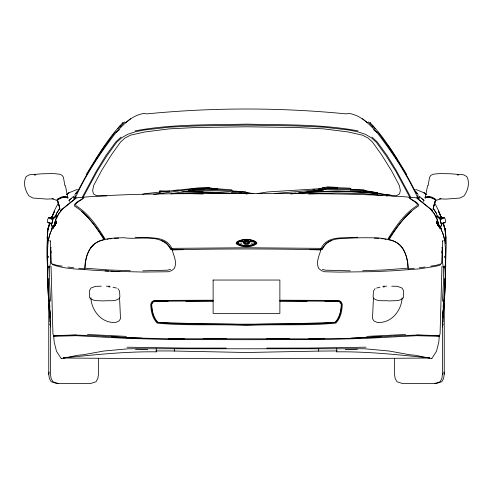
<?xml version="1.0" encoding="UTF-8"?>
<svg xmlns="http://www.w3.org/2000/svg" width="493" height="493" viewBox="0 0 493 493"><rect width="100%" height="100%" fill="white"/><g stroke="black" fill="none" stroke-linecap="round" stroke-linejoin="round"><path stroke-width="0.74" d="M50.471 256.261L50.995 251.948M63.27 357.924C94.163 354.843 125.148 351.423 156.232 351.848L156.219 350.93L170.923 350.961L246.5 352.501L318.669 351.096L318.669 348.828M434.321 383.628L440.089 381.73L441.901 378.458L442.529 373.429M444.248 373.429L443.626 378.458L441.808 381.73L436.04 383.628L402.738 383.628L396.97 381.73L395.152 378.458L394.529 374.156L394.529 358.294M47.322 274.607C49.066 257.586 43.618 236.831 56.307 222.922L53.275 227.982M440.748 264.494L439.805 265.222L435.387 266.356L419.173 268.901L392.49 270.823L373.109 271.649L338.95 272.111L324.708 271.766L321.467 270.675L318.768 268.543C315.28 261.678 319.951 254.98 321.128 248.361C327.771 234.409 345.525 238.883 357.826 237.195M428.084 185.769L429.576 177.209L430.931 175.348L433.365 174.195L439.429 173.561L450.676 173.782L463.642 174.799L466.853 176.593C470.106 182.681 467.956 190.588 464.024 195.9L460.055 198.026L446.276 199.08L439.46 198.882M159.874 192.196L159.886 190.871L169.771 191.093M402.165 297.71C401.468 310.763 391.072 323.907 376.942 322.323L373.934 320.937L372.498 318.669L373.435 298.031M52.782 217.401L52.788 216.723L50.551 217.659L54.822 217.123L54.926 217.764L49.362 217.53L51.987 218.935M429.73 357.924C398.837 354.843 367.852 351.423 336.768 351.848L336.781 350.93L318.669 351.096M47.408 243.597C47.729 236.665 46.681 229.356 49.768 222.879M435.264 200.306L435.27 199.492C432.404 197.976 428.688 195.746 425.57 197.872M336.768 351.848L336.811 348.668M68.059 198.02C64.577 195.918 60.473 198.106 57.434 200.016L59.388 206.314L59.345 208.995L59.813 208.638L59.493 206.9M47.42 243.548L47.581 235.315M47.605 233.818L48.018 228.167M440.058 219.977L440.07 219.471M47.254 237.386L47.229 238.316L47.747 230.49L46.952 247.276L46.934 256.958L47.605 267.761M50.539 262.097L49.701 267.323L49.349 278.835L50.545 301.186M441.956 266.275L440.064 334.001L439.355 335.61L416.739 334.957M444.649 278.44L444.156 293.939L443.09 307.472M445.395 267.761L445.703 266.898C445.389 252.361 448.112 236.88 443.232 222.879M56.812 217.69L56.929 216.18L56.054 216.014M373.466 290.426L373.115 296.928L373.805 298.567C378.26 301.962 384.337 300.169 389.482 300.946C394.036 300.428 399.379 301.605 403.034 298.129L403.638 296.946L403.434 290.445L402.041 288.066L397.438 286.316L391.695 286.186M443.725 310.689L443.078 322.071M47.229 238.316L47.648 231.574M217.382 189.46L217.068 188.764L217.382 189.46C210.831 188.338 204.04 187.962 197.496 189.312L171.04 193.934M440.465 219.083L440.687 221.912L441.931 224.007M441.95 252.416L442.27 248.7L441.931 247.326M438.696 336.238L439.294 336.306L438.788 342.16L436.508 351.25L431.763 358.602L415.322 355.274L409.763 354.763L389.279 351.034L364.555 348.767L128.445 348.767L103.721 351.034L83.237 354.763L77.678 355.274L61.237 358.602L56.492 351.25L54.212 342.16L53.706 336.306L54.31 336.238M442.455 301.186L443.657 278.835L443.299 267.323L442.461 262.097M238.02 243.326L238.828 242.402L238.976 241.028L240.251 241.619L243.906 242.02L244.657 244.306L246.5 245.329L248.343 244.306L249.094 242.02L252.749 241.619L254.024 241.028L255.226 242.137L255.3 242.79C250.826 246.5 242.174 246.5 237.706 242.79L237.774 242.137L238.976 241.028M52.535 219.083L52.313 221.912L51.198 223.699L47.291 221.955L47.531 219.742L48.542 217.752L51.432 217.339M248.201 242.051L248.028 243.597L246.5 243.616L244.972 243.597L244.799 242.051L248.201 242.051L247.708 243.536L246.5 244.263L245.292 243.536L244.799 242.051M442.936 317.763L443.182 315.514M443.429 313.271L444.495 303.528M442.418 315.169C444.772 299.269 445.684 283.099 444.963 267.04L443.299 267.323M442.492 315.212C444.932 298.986 445.98 282.477 445.099 266.078L443.232 266.577M49.103 371.993L48.752 374.156L49.374 378.458L51.192 381.73L56.96 383.628L90.262 383.628L96.03 381.73L97.848 378.458L98.471 374.156L98.471 358.294M67.824 197.939L65.433 185.688M377.675 192.738L377.687 194.026L377.675 192.738L364.518 190.581L364.031 189.941L350.973 189.312L350.35 188.184L333.872 187.568M51.377 231.1L52.572 226.059M51.377 230.94L52.578 225.886M424.941 198.02C428.423 195.918 432.527 198.106 435.565 200.016L433.612 206.314L433.655 208.995L433.187 208.638L433.507 206.9M61.237 358.602L61.73 358.331M243.567 243.542L243.906 242.02M427.567 185.688L425.176 197.939M442.4 326.982L442.979 324.511L442.548 323.075M51.069 247.326L50.73 248.7L51.05 252.416M54.378 224.783L54.889 222.836M433.187 208.638L435.565 200.016M442.529 241.496L442.751 240.72L441.599 263.626L436.126 265.351L430.802 266.158M49.922 222.965L47.994 229.411L49.984 222.996M50.021 324.511L50.452 323.075M50.44 323.001L50.003 324.443L50.6 326.982M53.226 228.043L56.036 218.775L58.913 213.377L62.821 208.718L76.205 197.841L73.648 198.118M53.207 228.056L56.029 218.8L58.913 213.407L62.833 208.749L76.501 197.816L83.767 197.188C81.197 200.571 76.292 201.298 74.172 205.02L74.702 206.203C87.273 213.907 95.778 226.731 103.567 238.914L104.762 239.672L104.83 238.594C97.139 226.299 88.617 213.475 76.014 205.754L75.491 204.607C77.463 201.052 82.072 200.269 84.531 197.095C138.342 192.837 192.535 193.885 246.5 193.515C300.465 193.885 354.658 192.837 408.469 197.095C410.928 200.269 415.537 201.052 417.509 204.607L416.986 205.754C404.383 213.475 395.861 226.299 388.17 238.594L388.237 239.672C402.775 241.274 408.34 256.761 408.272 269.511L409.245 268.784L414.2 268.272M54.526 211.17L51.531 218.005L54.581 211.189M55.697 216.217L56.59 213.407L59.733 208.484M55.703 216.076L56.596 213.272L59.357 208.958M433.612 206.314L435.374 200.934M55.099 222.195L55.53 220.913M174.041 190.686L174.165 190.323L178.577 190.193M51.975 216.581L51.482 217.98L54.452 210.554L58.47 202.666M54.212 226.441L56.245 220.901L54.125 226.429M419.093 198.094L419.333 197.483L418.767 196.202M47.297 266.898L47.667 266.658M159.874 192.855L159.886 190.871M54.581 226.25L56.646 221.326L54.076 226.86M329.466 187.648L336.602 187.34L337.341 188.073L328.196 188.141L319.649 190.477L290.759 194.002M74.233 196.202L73.667 197.483L73.907 198.094M83.101 197.44L97.201 171.237L106.827 155.862L116.65 142.317L121.703 137.757L127.798 134.256L135.698 131.668L145.047 129.875L169.647 127.145L195.659 125.955L246.5 125.08L297.341 125.955L323.353 127.145L347.953 129.875L357.308 131.668L365.202 134.256L371.297 137.757L376.35 142.317L386.173 155.862L395.799 171.237L409.899 197.44M82.251 197.348L96.48 170.886L106.013 155.344L115.886 141.805L121.013 137.134M54.532 226.244L56.51 222.121L53.195 227.902M75.749 196.306L74.77 198.241L74.437 198.174L75.115 198.168C85.819 174.577 100.27 152.935 116.052 132.457C123.835 124.051 132.161 115.165 144.178 113.402L146.766 113.895C212.958 107.382 280.042 107.382 346.234 113.895L348.822 113.402C360.839 115.165 369.165 124.051 376.948 132.457C392.73 152.935 407.181 174.577 417.885 198.168L418.563 198.174L418.23 198.241L417.251 196.306M81.37 211.257C90.718 219.243 98.008 229.473 104.762 239.672C90.225 241.274 84.66 256.761 84.728 269.511C74.03 269.141 61.711 268.149 52.252 264.494M374.279 290.081L375.093 288.547M78.282 190.495C88.512 169.74 101.613 150.63 115.202 131.97M417.571 196.011L418.156 194.938L417.546 193.65L414.527 190.021M86.22 174.658C97.287 156.503 108.238 137.861 123.121 122.486L122.646 123.077M188.733 190.846L189.096 190.28M95.605 159.553L97.25 157.082M98.076 155.85L104.658 145.959M203.233 188.542L202.531 189.602L195.9 189.478M441.315 225.412L440.354 226.866L441.327 225.979L441.783 224.401L440.471 221.998L440.132 218.855L437.39 216.902L437.673 216.051L438.597 216.298M445.321 268.79L445.339 267.872M322.175 249.668C325.608 241.65 333.071 238.729 341.261 238.637C353.894 237.755 366.589 237.49 379.246 238.014C387.486 239.068 396.84 240.325 402.22 247.424C406.312 253.568 407.699 260.933 407.902 268.204L383.782 269.985L362.663 270.725M309.388 191.444L308.975 192.017L298.487 193.133M322.04 188.745L322.835 187.673L324.302 187.654M117.839 128.883L120.107 125.857M320.086 249.908L321.122 249.778L326.163 243.345L329.626 241.176L331.783 240.658M52.24 223.397L52.628 222.904M50.588 232.018L48.357 239.536L48.493 240.288L49.158 240.726M76.421 193.071L77.795 191.389M75.873 193.718L77.715 191.463M78.473 190.021L75.454 193.65L74.844 194.938L75.429 196.011M125.549 122.732L130.565 118.702M119.891 127.169L124.846 121.845M442.283 223.693L442.782 223.169M90.601 247.788L93.497 244.762M60.356 210.462L61.761 209.05M68.977 200.466L73.475 196.473M411.63 211.257C402.282 219.243 394.992 229.473 388.237 239.672L389.433 238.914C397.222 226.731 405.727 213.907 418.298 206.203L418.834 205.02C416.708 201.298 411.803 200.571 409.233 197.188L416.499 197.816L430.167 208.749L434.086 213.407L436.964 218.775L439.793 228.056M116.052 132.457L119.479 129.671M68.983 200.454L71.701 198.285M69.488 201.902L69.92 201.569M66.641 194.538L68.983 192.806L77.426 189.318M67.196 194.106L68.983 192.806L66.592 194.427M253.901 242.587L254.024 241.028M443.842 240.726L444.507 240.288L444.643 239.536L442.412 232.018M237.866 241.607L236.233 242.987L236.165 243.715C241.521 247.794 251.479 247.794 256.841 243.715L256.767 242.987L255.134 241.607M440.576 219.582L444.458 217.752L445.469 219.742L445.709 221.955L441.802 223.699M55.925 335.456L55.302 335.801L57.354 335.702M441.537 224.099L443.176 223.243M441.346 224.019L444.692 222.509M442.449 223.754L445.142 222.583M425.065 197.299C428.639 194.994 432.916 197.446 435.985 199.486L436.003 200.491L441.019 198.574M441.013 218.935L443.638 217.53L438.074 217.764L438.178 217.123L442.449 217.659L440.212 216.723L440.218 217.401M47.661 267.872L47.679 268.79M142.335 194.433L144.523 193.737L197.138 188.03L209.543 187.778M54.403 216.298L55.327 216.051L55.61 216.902L52.868 218.855L52.529 221.998L51.217 224.401L51.673 225.979L52.646 226.866L51.685 225.412M246.044 241.773L246.956 241.773M170.633 269.381L167.521 270.182L142.742 270.848M376.572 288.066L380.011 287.209M51.044 266.275L52.936 334.001L53.645 335.61L54.255 335.554M439.768 218.547L443.016 218.091M251.368 243.326L252.422 243.117M135.045 130.879C171.743 123.959 209.322 125.006 246.5 124.131C283.678 125.006 321.257 123.959 357.955 130.879M241.724 241.299L243.259 241.009M189.848 190.267L191.364 190.021M192.874 189.774L194.384 189.528M195.894 189.281L197.403 189.035M257.784 193.502L267.576 191.95L318.971 188.745L327.438 186.859L336.602 187.34M106.919 239.339L108.355 239.123M109.791 238.902L111.942 238.575M153.643 194.495L197.366 188.301L209.808 187.864L217.314 189.133M419.241 267.822L424.978 267.021M296.003 192.973L294.524 193.157L294.746 193.527L296.244 193.367M313.03 189.534L314.534 189.398M318.287 189.072L320.542 188.874M274.373 193.502L319.735 189.669L328.202 187.562L337.261 187.747M34.331 175.033L35.86 174.916M299.461 192.609L300.983 192.498M304.033 192.282L307.842 192.011M294.481 193.601C326.748 190.914 359.311 190.495 391.399 195.339L377.527 193.49M58.038 335.671L77.574 335.111L99.863 335.973M320.419 189.731L322.712 189.571M310.917 191.339L323.149 190.495L323.938 189.423L350.486 189.965L351.01 190.865L363.896 191.247L364.352 191.876L377.687 194.026M392.416 336.01L350.813 338.303L308.526 338.857L168.353 338.765L127.317 337.779L100.584 336.01M405.566 334.476L366.589 336.405M198.747 188.955L207.06 188.653L217.056 188.998M381.311 336.768L351.17 338.136M393.137 335.973L415.426 335.111L434.962 335.671M308.606 191.956L336.676 190.92L368.468 192.467M308.71 194.002L336.824 192.948L364.056 193.65L382.044 195.444M53.54 198.882L46.724 199.08L32.945 198.026L28.976 195.9C25.044 190.588 22.894 182.681 26.147 176.593L29.358 174.799L42.324 173.782L53.571 173.561L59.635 174.195L62.069 175.348L63.424 177.209L64.916 185.769M135.174 237.195C147.475 238.883 165.229 234.409 171.872 248.361L246.5 247.751L321.128 248.361M357.48 349.266L345.303 349.519M184.776 191.518L188.585 191.438L188.948 190.871L202.943 191.364L203.646 190.304L217.573 190.748L231.051 191.629L231.765 192.473L245.212 193.207L245.717 193.835L247.196 194.039M161.217 240.658L163.374 241.176L166.837 243.345L171.878 249.778C221.616 248.712 271.384 248.712 321.122 249.778M101.305 286.186L95.562 286.316L90.958 288.066L89.566 290.445L89.362 296.946L89.966 298.129C93.621 301.605 98.964 300.428 103.518 300.946C108.663 300.169 114.74 301.962 119.195 298.567L119.885 296.928L119.534 290.426M365.985 347.189L308.439 348.076L266.719 348.095M49.984 218.091L53.232 218.547M173.665 249.828L183.069 249.661M114.093 238.242L118.579 238.168M382.975 286.242L386.623 286.186M382.981 286.92L384.423 286.895M185.953 301.235L213.142 300.989L154.494 301.217L152.645 302.431L151.721 304.347C151.869 310.682 153.36 317.547 157.822 322.274C216.791 324.912 276.209 324.739 335.178 322.274C339.64 317.547 341.138 310.682 341.279 304.347L340.355 302.431L338.506 301.217L279.858 300.989L307.047 301.235M328.72 187.617L331.666 187.586M53.645 335.61L76.261 334.957M308.636 338.864L324.807 338.74M429.717 358.017L354.19 358.596L138.81 358.596L63.283 358.017M386.136 195.931L387.664 195.924M391.491 195.906L396.089 195.887L399.564 193.915L400.341 190.483L399.336 185.479L391.294 170.35L381.496 154.703L372.363 141.929L368.055 138.077L362.521 135.174L348.163 131.958L323.525 128.852L297.556 127.545L246.5 126.787L195.444 127.545L169.475 128.852L144.837 131.958L130.479 135.174L124.945 138.077L120.637 141.929L111.504 154.703L101.706 170.35L93.664 185.479L92.659 190.483L93.436 193.915L96.911 195.887L106.864 195.931M203.646 338.555L226.269 338.432M326.477 188.48L351.102 189.029L351.614 189.91L364.45 190.267L364.937 190.908L377.878 192.929M226.281 348.095L184.561 348.076L127.015 347.189M168.162 301.143L154.241 301.18L152.386 302.394L151.493 304.329C151.653 310.707 153.033 317.671 157.538 322.453C187.013 325.103 216.902 323.192 246.5 324.727C276.098 323.192 305.987 325.103 335.462 322.453C339.967 317.671 341.347 310.707 341.507 304.329L340.614 302.394L338.759 301.18L324.838 301.143M53.706 336.306L76.286 335.702L126.689 338.364L168.218 339.523L246.5 339.708L324.782 339.523L366.311 338.364L416.714 335.702L439.294 336.306M213.136 300.212L154.019 300.428L151.801 301.895L150.747 304.193C150.876 310.861 152.343 318.164 157.15 323.094C186.705 326.052 216.778 323.852 246.5 325.491C276.222 323.852 306.295 326.052 335.85 323.094C340.657 318.164 342.124 310.861 342.253 304.193L341.199 301.895L338.981 300.428L279.864 300.212M147.697 349.519L135.52 349.266M266.731 338.432L289.354 338.555M168.193 338.74L184.364 338.864M350.258 270.848L325.479 270.182L322.367 269.381M110.968 271.249L142.952 272.044L168.292 271.766L171.533 270.675L174.232 268.543C177.72 261.678 173.049 254.98 171.872 248.361M106.377 286.186L110.025 286.242M204.755 188.566L217.703 188.788L231.728 189.86L232.4 190.939L245.791 191.913L246.334 192.56L253.137 193.521M374.421 238.168L378.907 238.242M108.577 286.895L110.019 286.92M309.931 249.661L319.335 249.828M159.633 191.494L164.976 191.611M181.769 191.968L226.755 193.398M130.337 270.725L109.218 269.985L85.098 268.204C85.425 259.805 87.008 250.518 93.51 244.596C101.934 237.86 113.624 238.076 123.885 237.706C138.927 240.239 162.37 232.382 170.824 249.668M184.986 191.438L217.678 192.313L235.179 193.484M173.554 193.194L203.196 194.002M126.411 336.405L87.434 334.476M141.83 338.136L111.689 336.768M192.073 190.058L202.389 190.421L203.091 189.367L217.592 189.682L231.605 190.705L232.326 191.537L245.73 192.233L246.272 192.88L250.814 193.478M105.015 270.977L108.737 271.144M435.646 335.702L437.698 335.801L437.075 335.456M119.898 271.649L91.994 270.158L84.728 269.511L83.755 268.784L78.8 268.272M438.745 335.554L439.355 335.61M240.048 192.492L241.545 192.603M457.14 174.916L458.669 175.033M436.946 216.014L436.071 216.18L436.188 217.69M419.352 198.118L416.795 197.841L430.179 208.718L434.086 213.377L436.971 218.8L439.774 228.043M171.878 249.778L172.914 249.908M68.022 267.021L73.759 267.822M62.198 266.158L56.874 265.351L51.401 263.626L50.249 240.72L50.471 241.496M381.058 238.575L383.209 238.902M384.645 239.123L386.081 239.339M365.442 191.802L363.933 191.549L363.477 190.927M366.946 192.06L368.45 192.313M49.768 266.577L47.901 266.078C47.02 282.477 48.067 298.986 50.508 315.212M249.741 241.009L251.276 241.299M49.701 267.323L48.037 267.04C47.316 283.099 48.228 299.269 50.582 315.169M240.578 243.117L241.632 243.326M445.333 266.658L445.703 266.898M112.989 287.209L116.428 288.066M441.568 217.339L444.458 217.752M51.981 198.574L56.997 200.491L57.015 199.486C60.084 197.446 64.361 194.994 67.935 197.299M58.679 383.628L52.911 381.73L51.099 378.458L50.471 374.156L50.471 314.842M47.858 222.583L50.551 223.754M48.308 222.509L51.654 224.019M415.574 189.318L424.017 192.806L426.408 194.427M431.27 358.331L431.763 358.602M67.43 197.872C64.312 195.746 60.596 197.976 57.73 199.492L57.736 200.306M49.824 223.243L51.463 224.099M48.542 217.752L52.424 219.582M336.509 187.562L337.341 188.073M425.804 194.106L424.017 192.806L426.359 194.538M423.08 201.569L423.512 201.902M421.299 198.285L424.017 200.454M373.521 129.671L376.948 132.457M254.172 242.402L254.98 243.326M362.435 118.702L367.451 122.732M419.525 196.473L424.023 200.466M371.987 137.134L377.114 141.805L386.987 155.344L396.52 170.886L410.749 197.348M368.154 121.845L373.115 127.169M431.239 209.05L432.644 210.462M50.218 223.169L50.717 223.693M415.285 191.463L417.127 193.718M415.205 191.389L416.579 193.071M370.354 123.077L369.879 122.486C384.762 137.861 395.713 156.503 406.78 174.658M245.274 192.88L245.779 193.515M440.372 222.904L440.76 223.397M372.893 125.857L375.161 128.883M377.798 131.97C391.387 150.63 404.494 169.74 414.718 190.495M388.342 145.959L394.924 155.85M395.75 157.082L397.395 159.553M433.643 208.958L436.404 213.272M433.267 208.484L436.41 213.407L437.297 216.076M439.725 227.982L436.693 222.922C449.382 236.831 443.934 257.586 445.678 274.607M439.805 227.902L436.49 222.121L438.468 226.244M117.907 288.547L118.721 290.081M434.53 202.666L438.548 210.554L441.525 217.986L438.474 211.17M438.924 226.86L436.354 221.326L438.419 226.25M438.419 211.189L441.488 217.986L441.025 216.581M438.875 226.429L436.755 220.901L438.788 226.441M437.47 220.913L437.901 222.195M57.626 200.934L59.388 206.314M440.428 226.059L441.623 230.94M443.016 222.996L445.006 229.411L443.078 222.965M442.56 323.001L442.997 324.443M57.434 200.016L59.813 208.638M438.111 222.836L438.622 224.783M249.094 242.02L249.433 243.542M441.099 228.167L441.623 231.1M443.897 371.993L444.248 374.156L444.248 305.568M442.005 251.948L442.529 255.528L442.529 261.993M48.505 303.528L49.571 313.271M49.818 315.514L50.064 317.763M445.746 237.386L445.777 238.316L444.982 228.167L445.105 229.282M445.592 243.597L445.253 230.49L445.777 238.316M49.91 307.472L48.844 293.939L48.351 278.44M119.571 298.031L120.502 318.669L119.066 320.937L116.058 322.323C101.928 323.907 91.532 310.763 90.835 297.71M49.922 322.071L49.275 310.689M52.93 219.471L52.942 219.977M445.352 231.574L445.395 233.818M445.425 235.315L445.58 243.548M156.189 348.668L156.232 351.848M174.331 348.828L174.331 351.096M442.529 314.842L442.529 374.156M50.471 255.528L50.471 261.993M48.752 305.568L48.752 374.156L48.752 373.429M213.124 280.042L213.124 313.388L279.876 313.388L279.876 280.042L213.124 280.042M236.585 242.254L236.517 242.987C241.588 247.196 251.412 247.196 256.483 242.987L256.415 242.254C251.165 238.341 241.835 238.341 236.585 242.254M48.067 256.249L47.901 257.759L48.098 256.286M244.996 241.095L244.861 241.453L248.139 241.453C247.8 240.048 245.662 239.832 244.996 241.095M244.208 240.917L243.992 241.434L239.949 240.757C244.047 239.333 248.953 239.333 253.051 240.757L249.008 241.434C248.38 239.462 245.317 239.29 244.208 240.917M445.08 257.777L444.902 256.286L445.099 257.759"/></g></svg>
